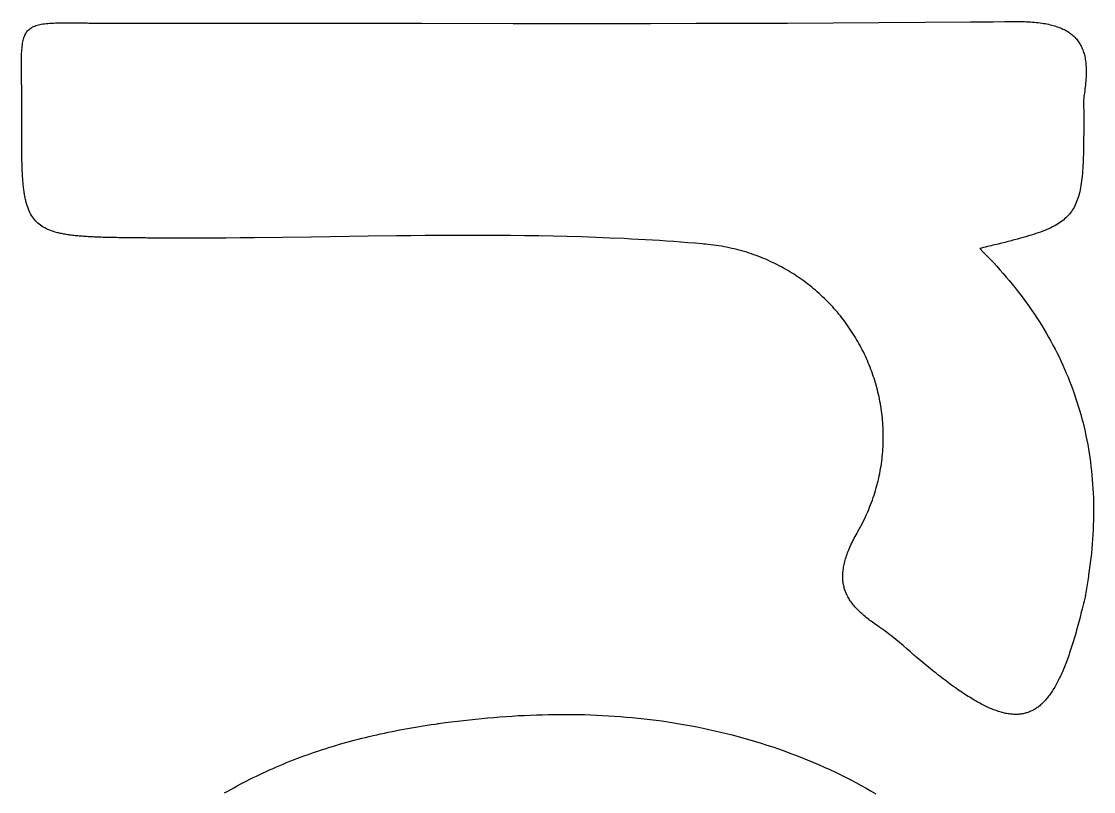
# Model space of a CAD drawing. Extents: x -2412.6 to -2376.5, y -227.2 to -193.2.
# Drawn here: x -2407.003 to -2403.419, y -221.476 to -218.902 of the extents above; entities that cross this region are included whole.
import ezdxf

# ---------------------------------------------------------------- set-up
doc = ezdxf.new("R2010")
doc.units = 0
doc.layers.add('WORK_LAYER', color=254, linetype='CONTINUOUS')

msp = doc.modelspace()

# ---------------------------------------------------------------- linework, layer by layer
at = {"layer": 'WORK_LAYER'}
msp.add_lwpolyline([(-2403.7998, -219.6608), (-2403.7881, -219.6725), (-2403.7765, -219.6843), (-2403.7651, -219.6961), (-2403.754, -219.708), (-2403.743, -219.7199), (-2403.7322, -219.7319), (-2403.7215, -219.744), (-2403.7111, -219.7561), (-2403.7008, -219.7682), (-2403.6908, -219.7805), (-2403.6809, -219.7927), (-2403.6712, -219.8051), (-2403.6617, -219.8175), (-2403.6524, -219.8299), (-2403.6432, -219.8424), (-2403.6343, -219.855), (-2403.6255, -219.8676), (-2403.6169, -219.8803), (-2403.6085, -219.893), (-2403.6003, -219.9058), (-2403.5923, -219.9186), (-2403.5845, -219.9315), (-2403.5768, -219.9445), (-2403.5693, -219.9575), (-2403.562, -219.9706), (-2403.5549, -219.9837), (-2403.548, -219.9969), (-2403.5412, -220.0101), (-2403.5347, -220.0234), (-2403.5283, -220.0368), (-2403.5221, -220.0502), (-2403.5161, -220.0637), (-2403.5103, -220.0772), (-2403.5046, -220.0908), (-2403.4992, -220.1044), (-2403.4939, -220.1181), (-2403.4888, -220.1319), (-2403.4838, -220.1457), (-2403.4791, -220.1595), (-2403.4746, -220.1735), (-2403.4702, -220.1874), (-2403.466, -220.2015), (-2403.462, -220.2155), (-2403.4581, -220.2297), (-2403.4545, -220.2439), (-2403.451, -220.2582), (-2403.4477, -220.2725), (-2403.4446, -220.2868), (-2403.4417, -220.3013), (-2403.4389, -220.3157), (-2403.4364, -220.3303), (-2403.434, -220.3449), (-2403.4318, -220.3595), (-2403.4297, -220.3742), (-2403.4279, -220.389), (-2403.4262, -220.4038), (-2403.4247, -220.4187), (-2403.4234, -220.4336), (-2403.4223, -220.4486), (-2403.4213, -220.4636), (-2403.4205, -220.4787), (-2403.4199, -220.4939), (-2403.4195, -220.5091), (-2403.4193, -220.5243), (-2403.4192, -220.5396), (-2403.4193, -220.555), (-2403.4196, -220.5704), (-2403.4201, -220.5859), (-2403.4207, -220.6015), (-2403.4216, -220.617), (-2403.4226, -220.6327), (-2403.4237, -220.6484), (-2403.4251, -220.6642), (-2403.4266, -220.68), (-2403.4283, -220.6958), (-2403.4302, -220.7118), (-2403.4323, -220.7277), (-2403.4345, -220.7438), (-2403.4357, -220.7518), (-2403.4363, -220.7558), (-2403.4363, -220.7561), (-2403.4363, -220.7562), (-2403.4363, -220.7562), (-2403.4363, -220.7562), (-2403.4364, -220.7562), (-2403.4364, -220.7563), (-2403.4365, -220.7572), (-2403.4383, -220.7707), (-2403.4403, -220.7841), (-2403.4424, -220.7975), (-2403.4448, -220.8109), (-2403.446, -220.8176), (-2403.4467, -220.8209), (-2403.4468, -220.8217), (-2403.4469, -220.8222), (-2403.4469, -220.8222), (-2403.4469, -220.8222), (-2403.447, -220.8223), (-2403.447, -220.8226), (-2403.4473, -220.8237), (-2403.4478, -220.8259), (-2403.4488, -220.8303), (-2403.4509, -220.8391), (-2403.453, -220.8477), (-2403.455, -220.8563), (-2403.4571, -220.8647), (-2403.4592, -220.873), (-2403.4612, -220.8812), (-2403.4633, -220.8894), (-2403.4654, -220.8974), (-2403.4675, -220.9053), (-2403.4695, -220.9131), (-2403.4716, -220.9208), (-2403.4737, -220.9284), (-2403.4758, -220.9359), (-2403.4779, -220.9433), (-2403.48, -220.9506), (-2403.4821, -220.9578), (-2403.4842, -220.9649), (-2403.4863, -220.9719), (-2403.4884, -220.9788), (-2403.4905, -220.9856), (-2403.4926, -220.9923), (-2403.4948, -220.9989), (-2403.4969, -221.0054), (-2403.4991, -221.0118), (-2403.5012, -221.018), (-2403.5034, -221.0242), (-2403.5056, -221.0303), (-2403.5078, -221.0363), (-2403.5099, -221.0422), (-2403.5122, -221.048), (-2403.5144, -221.0537), (-2403.5166, -221.0593), (-2403.5188, -221.0648), (-2403.5211, -221.0702), (-2403.5234, -221.0754), (-2403.5256, -221.0806), (-2403.5279, -221.0857), (-2403.5302, -221.0907), (-2403.5326, -221.0956), (-2403.5349, -221.1004), (-2403.5372, -221.1051), (-2403.5396, -221.1097), (-2403.542, -221.1142), (-2403.5444, -221.1186), (-2403.5468, -221.123), (-2403.5492, -221.1272), (-2403.5517, -221.1313), (-2403.5541, -221.1353), (-2403.5566, -221.1392), (-2403.5591, -221.143), (-2403.5616, -221.1468), (-2403.5642, -221.1504), (-2403.5667, -221.1539), (-2403.5693, -221.1574), (-2403.5719, -221.1607), (-2403.5745, -221.164), (-2403.5771, -221.1671), (-2403.5798, -221.1702), (-2403.5825, -221.1731), (-2403.5852, -221.176), (-2403.5879, -221.1788), (-2403.5907, -221.1814), (-2403.5935, -221.184), (-2403.5963, -221.1865), (-2403.5991, -221.1889), (-2403.6019, -221.1912), (-2403.6048, -221.1934), (-2403.6077, -221.1955), (-2403.6106, -221.1975), (-2403.6136, -221.1994), (-2403.6165, -221.2012), (-2403.6196, -221.2029), (-2403.6226, -221.2046), (-2403.6256, -221.2061), (-2403.6287, -221.2076), (-2403.6319, -221.2089), (-2403.635, -221.2102), (-2403.6382, -221.2114), (-2403.6414, -221.2124), (-2403.6446, -221.2134), (-2403.6479, -221.2143), (-2403.6512, -221.2151), (-2403.6545, -221.2158), (-2403.6579, -221.2164), (-2403.6613, -221.2169), (-2403.6647, -221.2174), (-2403.6682, -221.2177), (-2403.6717, -221.218), (-2403.6752, -221.2181), (-2403.6788, -221.2182), (-2403.6824, -221.2182), (-2403.686, -221.218), (-2403.6897, -221.2178), (-2403.6934, -221.2175), (-2403.6971, -221.2172), (-2403.7009, -221.2167), (-2403.7047, -221.2161), (-2403.7086, -221.2154), (-2403.7124, -221.2147), (-2403.7164, -221.2139), (-2403.7203, -221.2129), (-2403.7243, -221.2119), (-2403.7284, -221.2108), (-2403.7325, -221.2096), (-2403.7366, -221.2083), (-2403.7408, -221.2069), (-2403.745, -221.2055), (-2403.7492, -221.2039), (-2403.7535, -221.2023), (-2403.7579, -221.2006), (-2403.7622, -221.1987), (-2403.7667, -221.1968), (-2403.7711, -221.1948), (-2403.7756, -221.1928), (-2403.7802, -221.1906), (-2403.7848, -221.1883), (-2403.7894, -221.186), (-2403.7941, -221.1836), (-2403.7989, -221.181), (-2403.8036, -221.1784), (-2403.8085, -221.1758), (-2403.8133, -221.173), (-2403.8183, -221.1701), (-2403.8232, -221.1672), (-2403.8283, -221.1641), (-2403.8333, -221.161), (-2403.8384, -221.1578), (-2403.8436, -221.1545), (-2403.8488, -221.1511), (-2403.8541, -221.1477), (-2403.8594, -221.1441), (-2403.8648, -221.1405), (-2403.8702, -221.1367), (-2403.8757, -221.1329), (-2403.8812, -221.129), (-2403.8868, -221.1251), (-2403.8924, -221.121), (-2403.8981, -221.1169), (-2403.9038, -221.1126), (-2403.9096, -221.1083), (-2403.9155, -221.1039), (-2403.9214, -221.0994), (-2403.9273, -221.0949), (-2403.9333, -221.0902), (-2403.9394, -221.0855), (-2403.9455, -221.0807), (-2403.9517, -221.0758), (-2403.958, -221.0708), (-2403.9643, -221.0658), (-2403.9706, -221.0606), (-2403.977, -221.0554), (-2403.9835, -221.0501), (-2403.99, -221.0447), (-2403.9966, -221.0392), (-2404.0033, -221.0336), (-2404.01, -221.028), (-2404.0134, -221.0252), (-2404.0138, -221.0248), (-2404.014, -221.0246), (-2404.0141, -221.0245), (-2404.0142, -221.0245), (-2404.0143, -221.0244), (-2404.0145, -221.0242), (-2404.0152, -221.0236), (-2404.0166, -221.0222), (-2404.0196, -221.0196), (-2404.0313, -221.009), (-2404.0432, -220.9985), (-2404.0553, -220.9882), (-2404.0674, -220.9781), (-2404.0797, -220.968), (-2404.0921, -220.9582), (-2404.1046, -220.9485), (-2404.1173, -220.9389), (-2404.13, -220.9295), (-2404.1332, -220.9272), (-2404.1348, -220.926), (-2404.1349, -220.9259), (-2404.135, -220.9259), (-2404.1352, -220.9258), (-2404.1358, -220.9254), (-2404.137, -220.9246), (-2404.1394, -220.923), (-2404.1442, -220.9198), (-2404.1488, -220.9165), (-2404.1534, -220.9133), (-2404.1579, -220.9101), (-2404.1623, -220.907), (-2404.1666, -220.9038), (-2404.1708, -220.9006), (-2404.1749, -220.8974), (-2404.1789, -220.8942), (-2404.1828, -220.891), (-2404.1866, -220.8878), (-2404.1903, -220.8846), (-2404.1939, -220.8813), (-2404.1975, -220.8781), (-2404.2009, -220.8749), (-2404.2042, -220.8716), (-2404.2075, -220.8684), (-2404.2106, -220.8651), (-2404.2137, -220.8618), (-2404.2166, -220.8585), (-2404.2194, -220.8552), (-2404.2222, -220.8519), (-2404.2248, -220.8486), (-2404.2274, -220.8452), (-2404.2298, -220.8418), (-2404.2322, -220.8384), (-2404.2344, -220.835), (-2404.2365, -220.8315), (-2404.2386, -220.8281), (-2404.2405, -220.8246), (-2404.2423, -220.8211), (-2404.2441, -220.8175), (-2404.2457, -220.8139), (-2404.2472, -220.8103), (-2404.2486, -220.8067), (-2404.25, -220.803), (-2404.2512, -220.7993), (-2404.2523, -220.7956), (-2404.2533, -220.7918), (-2404.2542, -220.788), (-2404.2549, -220.7841), (-2404.2556, -220.7803), (-2404.2562, -220.7763), (-2404.2567, -220.7724), (-2404.257, -220.7684), (-2404.2573, -220.7643), (-2404.2574, -220.7602), (-2404.2575, -220.7561), (-2404.2574, -220.7519), (-2404.2572, -220.7477), (-2404.2569, -220.7434), (-2404.2565, -220.7391), (-2404.256, -220.7347), (-2404.2554, -220.7303), (-2404.2546, -220.7258), (-2404.2538, -220.7213), (-2404.2528, -220.7167), (-2404.2518, -220.7121), (-2404.2506, -220.7074), (-2404.2493, -220.7026), (-2404.2479, -220.6978), (-2404.2464, -220.6929), (-2404.2447, -220.688), (-2404.243, -220.683), (-2404.2411, -220.6779), (-2404.2392, -220.6728), (-2404.2371, -220.6676), (-2404.2349, -220.6624), (-2404.2325, -220.657), (-2404.2301, -220.6516), (-2404.2275, -220.6462), (-2404.2249, -220.6406), (-2404.2221, -220.635), (-2404.2192, -220.6294), (-2404.2161, -220.6236), (-2404.213, -220.6178), (-2404.2097, -220.6119), (-2404.2081, -220.6089), (-2404.2072, -220.6074), (-2404.207, -220.607), (-2404.2069, -220.6068), (-2404.2066, -220.6064), (-2404.2055, -220.6044), (-2404.2012, -220.5966), (-2404.197, -220.5888), (-2404.1929, -220.581), (-2404.1889, -220.5731), (-2404.1851, -220.5652), (-2404.1813, -220.5573), (-2404.1777, -220.5494), (-2404.1742, -220.5415), (-2404.1708, -220.5335), (-2404.1676, -220.5255), (-2404.1644, -220.5175), (-2404.1614, -220.5095), (-2404.1585, -220.5015), (-2404.1557, -220.4935), (-2404.153, -220.4854), (-2404.1505, -220.4774), (-2404.148, -220.4693), (-2404.1457, -220.4613), (-2404.1434, -220.4532), (-2404.1413, -220.4451), (-2404.1393, -220.437), (-2404.1374, -220.4289), (-2404.1356, -220.4208), (-2404.134, -220.4127), (-2404.1324, -220.4045), (-2404.131, -220.3964), (-2404.1296, -220.3883), (-2404.1284, -220.3802), (-2404.1273, -220.3721), (-2404.1263, -220.3639), (-2404.1254, -220.3558), (-2404.1246, -220.3477), (-2404.1239, -220.3396), (-2404.1233, -220.3315), (-2404.1228, -220.3234), (-2404.1224, -220.3153), (-2404.1222, -220.3072), (-2404.122, -220.2991), (-2404.1219, -220.2911), (-2404.122, -220.283), (-2404.1221, -220.2749), (-2404.1224, -220.2669), (-2404.1227, -220.2589), (-2404.1232, -220.2509), (-2404.1237, -220.2429), (-2404.1244, -220.2349), (-2404.1251, -220.2269), (-2404.126, -220.219), (-2404.1269, -220.211), (-2404.128, -220.2031), (-2404.1291, -220.1952), (-2404.1304, -220.1873), (-2404.1317, -220.1795), (-2404.1332, -220.1717), (-2404.1347, -220.1638), (-2404.1363, -220.1561), (-2404.1381, -220.1483), (-2404.1399, -220.1406), (-2404.1418, -220.1329), (-2404.1438, -220.1252), (-2404.1459, -220.1175), (-2404.1482, -220.1099), (-2404.1504, -220.1023), (-2404.1528, -220.0947), (-2404.1553, -220.0872), (-2404.1579, -220.0797), (-2404.1606, -220.0722), (-2404.1633, -220.0648), (-2404.1662, -220.0574), (-2404.1691, -220.05), (-2404.1721, -220.0427), (-2404.1752, -220.0354), (-2404.1784, -220.0282), (-2404.1817, -220.021), (-2404.1851, -220.0138), (-2404.1886, -220.0067), (-2404.1921, -219.9996), (-2404.1957, -219.9925), (-2404.1995, -219.9855), (-2404.2033, -219.9786), (-2404.2072, -219.9717), (-2404.2111, -219.9648), (-2404.2152, -219.958), (-2404.2193, -219.9512), (-2404.2236, -219.9445), (-2404.2279, -219.9379), (-2404.2323, -219.9312), (-2404.2367, -219.9247), (-2404.2413, -219.9182), (-2404.2459, -219.9117), (-2404.2506, -219.9053), (-2404.2554, -219.8989), (-2404.2603, -219.8927), (-2404.2653, -219.8864), (-2404.2703, -219.8802), (-2404.2754, -219.8741), (-2404.2806, -219.8681), (-2404.2859, -219.8621), (-2404.2912, -219.8561), (-2404.2966, -219.8502), (-2404.3021, -219.8444), (-2404.3077, -219.8387), (-2404.3133, -219.833), (-2404.319, -219.8274), (-2404.3248, -219.8218), (-2404.3307, -219.8163), (-2404.3366, -219.8109), (-2404.3426, -219.8056), (-2404.3487, -219.8003), (-2404.3549, -219.7951), (-2404.3611, -219.79), (-2404.3674, -219.7849), (-2404.3737, -219.7799), (-2404.3802, -219.775), (-2404.3867, -219.7702), (-2404.3933, -219.7654), (-2404.3999, -219.7607), (-2404.4066, -219.7561), (-2404.4134, -219.7516), (-2404.4202, -219.7471), (-2404.4271, -219.7428), (-2404.4341, -219.7385), (-2404.4411, -219.7343), (-2404.4483, -219.7301), (-2404.4554, -219.7261), (-2404.4627, -219.7222), (-2404.47, -219.7183), (-2404.4773, -219.7145), (-2404.4847, -219.7108), (-2404.4922, -219.7072), (-2404.4998, -219.7037), (-2404.5074, -219.7003), (-2404.5151, -219.6969), (-2404.5228, -219.6937), (-2404.5306, -219.6905), (-2404.5384, -219.6875), (-2404.5464, -219.6845), (-2404.5543, -219.6817), (-2404.5624, -219.6789), (-2404.5704, -219.6762), (-2404.5786, -219.6736), (-2404.5868, -219.6712), (-2404.5951, -219.6688), (-2404.6034, -219.6665), (-2404.6117, -219.6643), (-2404.6202, -219.6623), (-2404.6286, -219.6603), (-2404.6372, -219.6584), (-2404.6458, -219.6567), (-2404.6544, -219.655), (-2404.6631, -219.6535), (-2404.6718, -219.652), (-2404.6806, -219.6507), (-2404.6895, -219.6495), (-2404.6984, -219.6484), (-2404.7073, -219.6474), (-2404.7163, -219.6465), (-2404.7175, -219.6464), (-2404.718, -219.6463), (-2404.7183, -219.6463), (-2404.7187, -219.6463), (-2404.7216, -219.646), (-2404.7275, -219.6455), (-2404.7512, -219.6435), (-2404.7749, -219.6415), (-2404.7987, -219.6397), (-2404.8224, -219.6379), (-2404.8461, -219.6362), (-2404.8698, -219.6346), (-2404.8935, -219.6331), (-2404.9172, -219.6317), (-2404.9409, -219.6304), (-2404.9647, -219.6291), (-2404.9884, -219.6279), (-2405.0359, -219.6257), (-2405.0833, -219.6238), (-2405.1308, -219.6222), (-2405.1783, -219.6208), (-2405.2258, -219.6196), (-2405.2733, -219.6187), (-2405.3208, -219.618), (-2405.3683, -219.6174), (-2405.4158, -219.6171), (-2405.4634, -219.6169), (-2405.5109, -219.6169), (-2405.5584, -219.617), (-2405.606, -219.6172), (-2405.6535, -219.6175), (-2405.7011, -219.618), (-2405.7486, -219.6185), (-2405.8438, -219.6197), (-2406.034, -219.6225), (-2406.1291, -219.6238), (-2406.2242, -219.625), (-2406.2718, -219.6254), (-2406.3193, -219.6258), (-2406.3669, -219.6261), (-2406.4144, -219.6263), (-2406.462, -219.6263), (-2406.5095, -219.6262), (-2406.557, -219.6259), (-2406.5808, -219.6257), (-2406.5867, -219.6256), (-2406.5897, -219.6256), (-2406.59, -219.6256), (-2406.5903, -219.6256), (-2406.5908, -219.6256), (-2406.5917, -219.6256), (-2406.5995, -219.6255), (-2406.6072, -219.6254), (-2406.6148, -219.6254), (-2406.6222, -219.6253), (-2406.6296, -219.6252), (-2406.6369, -219.6251), (-2406.6441, -219.625), (-2406.6512, -219.625), (-2406.6582, -219.6249), (-2406.6651, -219.6248), (-2406.6719, -219.6247), (-2406.6786, -219.6246), (-2406.6853, -219.6245), (-2406.6918, -219.6244), (-2406.6982, -219.6242), (-2406.7046, -219.6241), (-2406.7109, -219.624), (-2406.7171, -219.6238), (-2406.7231, -219.6237), (-2406.7292, -219.6235), (-2406.7351, -219.6233), (-2406.7409, -219.6231), (-2406.7467, -219.6229), (-2406.7523, -219.6227), (-2406.7579, -219.6225), (-2406.7634, -219.6222), (-2406.7688, -219.622), (-2406.7742, -219.6217), (-2406.7794, -219.6214), (-2406.7846, -219.6211), (-2406.7897, -219.6208), (-2406.7947, -219.6204), (-2406.7996, -219.6201), (-2406.8045, -219.6197), (-2406.8092, -219.6193), (-2406.8139, -219.6189), (-2406.8186, -219.6184), (-2406.8231, -219.618), (-2406.8276, -219.6175), (-2406.832, -219.617), (-2406.8363, -219.6164), (-2406.8406, -219.6159), (-2406.8447, -219.6153), (-2406.8488, -219.6147), (-2406.8529, -219.6141), (-2406.8568, -219.6134), (-2406.8607, -219.6127), (-2406.8645, -219.612), (-2406.8683, -219.6112), (-2406.872, -219.6105), (-2406.8756, -219.6097), (-2406.8791, -219.6088), (-2406.8826, -219.6079), (-2406.8894, -219.6061), (-2406.8959, -219.6041), (-2406.9022, -219.602), (-2406.9082, -219.5998), (-2406.9139, -219.5974), (-2406.9194, -219.5948), (-2406.9247, -219.5921), (-2406.9298, -219.5892), (-2406.9346, -219.5862), (-2406.9392, -219.583), (-2406.9437, -219.5796), (-2406.9478, -219.576), (-2406.9518, -219.5722), (-2406.9556, -219.5683), (-2406.9592, -219.5641), (-2406.9626, -219.5597), (-2406.9659, -219.5551), (-2406.9689, -219.5503), (-2406.9718, -219.5453), (-2406.9745, -219.5401), (-2406.977, -219.5346), (-2406.9794, -219.5289), (-2406.9816, -219.523), (-2406.9837, -219.5168), (-2406.9856, -219.5103), (-2406.9874, -219.5036), (-2406.9882, -219.5002), (-2406.989, -219.4967), (-2406.9898, -219.4931), (-2406.9906, -219.4894), (-2406.9913, -219.4857), (-2406.992, -219.4819), (-2406.9926, -219.4781), (-2406.9932, -219.4742), (-2406.9938, -219.4702), (-2406.9944, -219.4661), (-2406.995, -219.462), (-2406.9955, -219.4577), (-2406.996, -219.4535), (-2406.9964, -219.4491), (-2406.9969, -219.4447), (-2406.9973, -219.4402), (-2406.9977, -219.4356), (-2406.998, -219.4309), (-2406.9984, -219.4262), (-2406.9987, -219.4214), (-2406.999, -219.4165), (-2406.9993, -219.4116), (-2406.9995, -219.4065), (-2406.9998, -219.4014), (-2407, -219.3962), (-2407.0002, -219.3909), (-2407.0004, -219.3855), (-2407.0006, -219.3801), (-2407.0007, -219.3745), (-2407.0009, -219.3689), (-2407.001, -219.3632), (-2407.0011, -219.3574), (-2407.0012, -219.3516), (-2407.0013, -219.3456), (-2407.0013, -219.3396), (-2407.0014, -219.3334), (-2407.0014, -219.3272), (-2407.0015, -219.3209), (-2407.0015, -219.3145), (-2407.0015, -219.308), (-2407.0015, -219.3014), (-2407.0015, -219.2948), (-2407.0015, -219.288), (-2407.0015, -219.2811), (-2407.0015, -219.2742), (-2407.0015, -219.2671), (-2407.0014, -219.26), (-2407.0014, -219.2528), (-2407.0014, -219.2454), (-2407.0013, -219.238), (-2407.0013, -219.2305), (-2407.0012, -219.2229), (-2407.0012, -219.2209), (-2407.0012, -219.22), (-2407.0012, -219.2192), (-2407.0012, -219.2159), (-2407.0011, -219.2093), (-2407.0011, -219.2028), (-2407.0011, -219.1964), (-2407.0011, -219.19), (-2407.0011, -219.1838), (-2407.0012, -219.1777), (-2407.0012, -219.1716), (-2407.0012, -219.1657), (-2407.0013, -219.1598), (-2407.0013, -219.154), (-2407.0014, -219.1483), (-2407.0015, -219.1427), (-2407.0015, -219.1372), (-2407.0016, -219.1318), (-2407.0017, -219.1265), (-2407.0017, -219.1212), (-2407.0018, -219.116), (-2407.0019, -219.1109), (-2407.002, -219.1059), (-2407.002, -219.101), (-2407.0021, -219.0961), (-2407.0022, -219.0914), (-2407.0023, -219.0867), (-2407.0023, -219.0821), (-2407.0024, -219.0775), (-2407.0024, -219.0731), (-2407.0025, -219.0687), (-2407.0025, -219.0644), (-2407.0026, -219.0602), (-2407.0026, -219.056), (-2407.0026, -219.0519), (-2407.0026, -219.0479), (-2407.0026, -219.044), (-2407.0026, -219.0364), (-2407.0025, -219.029), (-2407.0024, -219.0219), (-2407.0022, -219.0151), (-2407.0019, -219.0086), (-2407.0016, -219.0023), (-2407.0012, -218.9963), (-2407.0007, -218.9906), (-2407.0001, -218.9851), (-2406.9994, -218.9798), (-2406.9986, -218.9748), (-2406.9978, -218.97), (-2406.9968, -218.9654), (-2406.9957, -218.961), (-2406.9945, -218.9569), (-2406.9931, -218.953), (-2406.9917, -218.9492), (-2406.99, -218.9457), (-2406.9883, -218.9424), (-2406.9864, -218.9392), (-2406.9843, -218.9363), (-2406.9821, -218.9335), (-2406.9797, -218.9309), (-2406.9772, -218.9285), (-2406.9744, -218.9262), (-2406.9715, -218.9241), (-2406.9684, -218.9221), (-2406.9651, -218.9203), (-2406.9616, -218.9186), (-2406.9579, -218.9171), (-2406.954, -218.9156), (-2406.9499, -218.9144), (-2406.9456, -218.9132), (-2406.941, -218.9121), (-2406.9362, -218.9112), (-2406.9311, -218.9103), (-2406.9259, -218.9096), (-2406.9203, -218.909), (-2406.9145, -218.9084), (-2406.9085, -218.9079), (-2406.9022, -218.9075), (-2406.8956, -218.9072), (-2406.8887, -218.9069), (-2406.8816, -218.9067), (-2406.8779, -218.9066), (-2406.8741, -218.9066), (-2406.8703, -218.9065), (-2406.8664, -218.9065), (-2406.8624, -218.9065), (-2406.8584, -218.9064), (-2406.8543, -218.9064), (-2406.8501, -218.9064), (-2406.8458, -218.9064), (-2406.8414, -218.9065), (-2406.837, -218.9065), (-2406.8325, -218.9065), (-2406.8279, -218.9065), (-2406.8232, -218.9066), (-2406.8184, -218.9066), (-2406.8136, -218.9067), (-2406.8087, -218.9067), (-2406.8036, -218.9068), (-2406.7985, -218.9069), (-2406.7934, -218.9069), (-2406.7881, -218.907), (-2406.7827, -218.907), (-2406.7773, -218.9071), (-2406.7718, -218.9072), (-2406.7662, -218.9072), (-2406.7605, -218.9073), (-2406.7547, -218.9073), (-2406.7488, -218.9074), (-2406.7428, -218.9074), (-2406.7367, -218.9075), (-2406.7306, -218.9075), (-2406.7243, -218.9075), (-2406.7179, -218.9075), (-2406.7115, -218.9076), (-2406.705, -218.9076), (-2406.7016, -218.9076), (-2406.7, -218.9076), (-2406.6996, -218.9076), (-2406.6994, -218.9076), (-2406.6988, -218.9076), (-2406.6964, -218.9076), (-2406.6582, -218.9075), (-2406.5818, -218.9074), (-2406.4289, -218.9073), (-2406.2761, -218.9073), (-2405.9704, -218.9076), (-2405.6647, -218.9079), (-2405.359, -218.9082), (-2405.0533, -218.9083), (-2404.9005, -218.9082), (-2404.7477, -218.908), (-2404.5948, -218.9077), (-2404.442, -218.9072), (-2404.2892, -218.9065), (-2404.1364, -218.9057), (-2403.9835, -218.9046), (-2403.8307, -218.9033), (-2403.7543, -218.9026), (-2403.7161, -218.9022), (-2403.697, -218.902), (-2403.6922, -218.9019), (-2403.6898, -218.9019), (-2403.6897, -218.9019), (-2403.6896, -218.9019), (-2403.6896, -218.9019), (-2403.6894, -218.9019), (-2403.6892, -218.9019), (-2403.6873, -218.9019), (-2403.6797, -218.9018), (-2403.6722, -218.9019), (-2403.6648, -218.9019), (-2403.6575, -218.9021), (-2403.6504, -218.9023), (-2403.6435, -218.9026), (-2403.6366, -218.903), (-2403.6299, -218.9034), (-2403.6233, -218.9039), (-2403.6168, -218.9044), (-2403.6105, -218.905), (-2403.6042, -218.9057), (-2403.5981, -218.9065), (-2403.5922, -218.9073), (-2403.5863, -218.9083), (-2403.5806, -218.9092), (-2403.575, -218.9103), (-2403.5695, -218.9114), (-2403.5642, -218.9127), (-2403.559, -218.9139), (-2403.5538, -218.9153), (-2403.5489, -218.9168), (-2403.544, -218.9183), (-2403.5393, -218.9199), (-2403.5346, -218.9216), (-2403.5301, -218.9233), (-2403.5258, -218.9252), (-2403.5215, -218.9271), (-2403.5173, -218.9292), (-2403.5133, -218.9313), (-2403.5094, -218.9335), (-2403.5056, -218.9357), (-2403.5019, -218.9381), (-2403.4984, -218.9405), (-2403.4949, -218.9431), (-2403.4916, -218.9457), (-2403.4884, -218.9485), (-2403.4853, -218.9513), (-2403.4823, -218.9542), (-2403.4795, -218.9572), (-2403.4767, -218.9603), (-2403.4741, -218.9635), (-2403.4716, -218.9668), (-2403.4691, -218.9701), (-2403.4668, -218.9736), (-2403.4646, -218.9772), (-2403.4626, -218.9809), (-2403.4606, -218.9847), (-2403.4587, -218.9885), (-2403.457, -218.9925), (-2403.4554, -218.9966), (-2403.4538, -219.0008), (-2403.4524, -219.0051), (-2403.4511, -219.0095), (-2403.4499, -219.014), (-2403.4488, -219.0186), (-2403.4478, -219.0233), (-2403.4469, -219.0282), (-2403.4462, -219.0331), (-2403.4455, -219.0381), (-2403.4449, -219.0433), (-2403.4445, -219.0486), (-2403.4441, -219.0539), (-2403.4439, -219.0594), (-2403.4437, -219.065), (-2403.4437, -219.0707), (-2403.4437, -219.0766), (-2403.4439, -219.0825), (-2403.4442, -219.0886), (-2403.4445, -219.0948), (-2403.445, -219.1011), (-2403.4456, -219.1075), (-2403.4462, -219.1141), (-2403.447, -219.1207), (-2403.4479, -219.1275), (-2403.4488, -219.1345), (-2403.4499, -219.1415), (-2403.451, -219.1487), (-2403.4514, -219.1505), (-2403.4515, -219.1514), (-2403.4516, -219.1518), (-2403.4516, -219.152), (-2403.4516, -219.152), (-2403.4516, -219.1523), (-2403.4517, -219.1529), (-2403.4519, -219.1551), (-2403.4522, -219.1596), (-2403.4525, -219.1641), (-2403.4527, -219.1686), (-2403.4528, -219.1731), (-2403.4528, -219.1776), (-2403.4528, -219.1821), (-2403.4526, -219.1867), (-2403.4524, -219.1912), (-2403.4522, -219.1957), (-2403.4521, -219.1962), (-2403.4521, -219.1963), (-2403.4521, -219.1963), (-2403.4521, -219.1963), (-2403.4521, -219.1964), (-2403.4521, -219.1966), (-2403.4521, -219.2002), (-2403.4521, -219.2074), (-2403.4521, -219.2145), (-2403.4521, -219.2215), (-2403.4521, -219.2283), (-2403.4521, -219.2351), (-2403.4521, -219.2419), (-2403.4521, -219.2485), (-2403.4521, -219.255), (-2403.4521, -219.2615), (-2403.4522, -219.2678), (-2403.4522, -219.2741), (-2403.4522, -219.2803), (-2403.4523, -219.2864), (-2403.4523, -219.2925), (-2403.4524, -219.2984), (-2403.4524, -219.3043), (-2403.4525, -219.3101), (-2403.4526, -219.3158), (-2403.4527, -219.3214), (-2403.4528, -219.327), (-2403.4529, -219.3324), (-2403.453, -219.3378), (-2403.4532, -219.3431), (-2403.4533, -219.3484), (-2403.4535, -219.3536), (-2403.4537, -219.3587), (-2403.4539, -219.3637), (-2403.4543, -219.3735), (-2403.4548, -219.3831), (-2403.4553, -219.3923), (-2403.456, -219.4013), (-2403.4567, -219.4101), (-2403.4575, -219.4185), (-2403.4583, -219.4268), (-2403.4593, -219.4347), (-2403.4604, -219.4424), (-2403.4615, -219.4499), (-2403.4628, -219.4572), (-2403.4641, -219.4642), (-2403.4656, -219.471), (-2403.4672, -219.4776), (-2403.4689, -219.4839), (-2403.4707, -219.4901), (-2403.4727, -219.4961), (-2403.4747, -219.5019), (-2403.477, -219.5075), (-2403.4793, -219.5129), (-2403.4818, -219.5181), (-2403.4845, -219.5232), (-2403.4873, -219.5281), (-2403.4903, -219.5328), (-2403.4934, -219.5374), (-2403.4967, -219.5418), (-2403.5001, -219.5461), (-2403.5038, -219.5503), (-2403.5076, -219.5543), (-2403.5116, -219.5582), (-2403.5158, -219.562), (-2403.5201, -219.5657), (-2403.5247, -219.5693), (-2403.5295, -219.5727), (-2403.5345, -219.5761), (-2403.5396, -219.5794), (-2403.545, -219.5826), (-2403.5506, -219.5857), (-2403.5565, -219.5887), (-2403.5625, -219.5917), (-2403.5688, -219.5946), (-2403.5754, -219.5975), (-2403.5821, -219.6003), (-2403.5891, -219.603), (-2403.5964, -219.6058), (-2403.6039, -219.6085), (-2403.6116, -219.6111), (-2403.6196, -219.6138), (-2403.6279, -219.6164), (-2403.6365, -219.619), (-2403.6453, -219.6216), (-2403.6544, -219.6242), (-2403.6638, -219.6268), (-2403.6734, -219.6295), (-2403.6834, -219.6321), (-2403.6885, -219.6334), (-2403.6936, -219.6348), (-2403.6989, -219.6361), (-2403.7042, -219.6375), (-2403.7096, -219.6389), (-2403.715, -219.6402), (-2403.7206, -219.6416), (-2403.7262, -219.643), (-2403.7319, -219.6444), (-2403.7377, -219.6458), (-2403.7435, -219.6473), (-2403.7494, -219.6487), (-2403.7555, -219.6502), (-2403.7615, -219.6516), (-2403.7677, -219.6531), (-2403.774, -219.6546), (-2403.7803, -219.6562), (-2403.7867, -219.6577), (-2403.7932, -219.6593)], close=True, dxfattribs=at)
msp.add_lwpolyline([(-2406.3236, -221.4808), (-2406.3132, -221.4748), (-2406.3027, -221.4688), (-2406.2922, -221.463), (-2406.2817, -221.4571), (-2406.2711, -221.4514), (-2406.2604, -221.4458), (-2406.2497, -221.4402), (-2406.2389, -221.4347), (-2406.228, -221.4293), (-2406.2171, -221.424), (-2406.2062, -221.4187), (-2406.1951, -221.4135), (-2406.1841, -221.4084), (-2406.173, -221.4034), (-2406.1618, -221.3984), (-2406.1505, -221.3935), (-2406.1392, -221.3887), (-2406.1279, -221.384), (-2406.1165, -221.3793), (-2406.1051, -221.3747), (-2406.0935, -221.3702), (-2406.082, -221.3658), (-2406.0704, -221.3614), (-2406.0587, -221.3571), (-2406.047, -221.3529), (-2406.0352, -221.3487), (-2406.0234, -221.3446), (-2406.0115, -221.3406), (-2405.9996, -221.3367), (-2405.9876, -221.3328), (-2405.9756, -221.329), (-2405.9635, -221.3253), (-2405.9514, -221.3217), (-2405.9392, -221.3181), (-2405.927, -221.3146), (-2405.9147, -221.3111), (-2405.9024, -221.3077), (-2405.89, -221.3044), (-2405.8776, -221.3012), (-2405.8652, -221.298), (-2405.8526, -221.2949), (-2405.8401, -221.2919), (-2405.8275, -221.2889), (-2405.8148, -221.286), (-2405.8021, -221.2831), (-2405.7894, -221.2804), (-2405.7766, -221.2777), (-2405.7637, -221.275), (-2405.7379, -221.2699), (-2405.7119, -221.2651), (-2405.6857, -221.2605), (-2405.6594, -221.2562), (-2405.6329, -221.2521), (-2405.6195, -221.2502), (-2405.6129, -221.2492), (-2405.6096, -221.2488), (-2405.607, -221.2484), (-2405.5865, -221.2456), (-2405.5661, -221.243), (-2405.5457, -221.2404), (-2405.5253, -221.238), (-2405.5049, -221.2357), (-2405.4845, -221.2336), (-2405.4641, -221.2316), (-2405.4437, -221.2297), (-2405.4234, -221.2279), (-2405.4031, -221.2263), (-2405.3828, -221.2249), (-2405.3625, -221.2235), (-2405.3422, -221.2223), (-2405.322, -221.2213), (-2405.3017, -221.2204), (-2405.2815, -221.2196), (-2405.2613, -221.219), (-2405.2411, -221.2185), (-2405.221, -221.2182), (-2405.2008, -221.218), (-2405.1807, -221.218), (-2405.1606, -221.2182), (-2405.1405, -221.2185), (-2405.1205, -221.2189), (-2405.1004, -221.2196), (-2405.0804, -221.2204), (-2405.0604, -221.2213), (-2405.0404, -221.2224), (-2405.0205, -221.2237), (-2405.0006, -221.2251), (-2404.9807, -221.2268), (-2404.9608, -221.2285), (-2404.9409, -221.2305), (-2404.9211, -221.2326), (-2404.9013, -221.235), (-2404.8815, -221.2374), (-2404.8617, -221.2401), (-2404.842, -221.243), (-2404.8223, -221.246), (-2404.8026, -221.2492), (-2404.7829, -221.2526), (-2404.7633, -221.2562), (-2404.7437, -221.26), (-2404.7241, -221.2639), (-2404.7046, -221.2681), (-2404.6851, -221.2725), (-2404.6656, -221.277), (-2404.6461, -221.2818), (-2404.6267, -221.2867), (-2404.6073, -221.2919), (-2404.5879, -221.2972), (-2404.5686, -221.3028), (-2404.5492, -221.3085), (-2404.53, -221.3145), (-2404.5107, -221.3206), (-2404.4915, -221.327), (-2404.4723, -221.3336), (-2404.4531, -221.3404), (-2404.434, -221.3474), (-2404.4149, -221.3547), (-2404.3959, -221.3621), (-2404.3768, -221.3698), (-2404.3578, -221.3777), (-2404.3389, -221.3858), (-2404.3199, -221.3942), (-2404.3011, -221.4027), (-2404.2822, -221.4115), (-2404.2634, -221.4205), (-2404.261, -221.4217), (-2404.2609, -221.4218), (-2404.2606, -221.4219), (-2404.2601, -221.4222), (-2404.259, -221.4227), (-2404.2568, -221.4238), (-2404.248, -221.4281), (-2404.2307, -221.4369), (-2404.2135, -221.4459), (-2404.1965, -221.4552), (-2404.1796, -221.4646), (-2404.1629, -221.4742), (-2404.1464, -221.4841)], dxfattribs=at)

doc.saveas('drawing.dxf')
